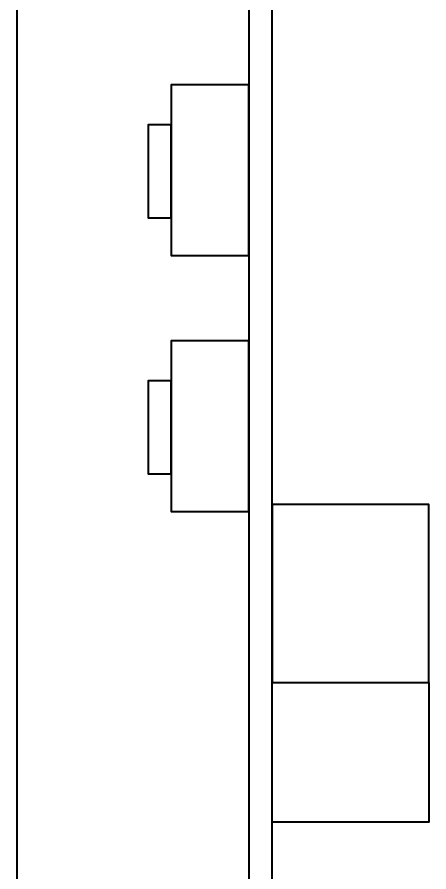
# Model space of a CAD drawing. Extents: x 25 to 880, y 8 to 306.
# Drawn here: x 200.9 to 234.1, y 163.4 to 232.3 of the extents above; entities that cross this region are included whole.
import ezdxf

# ---------------------------------------------------------------- set-up
doc = ezdxf.new("R2010")
doc.units = 0
doc.header["$MEASUREMENT"] = 0
for name, color, linetype in [('BOARD', 7, 'Continuous'), ('BOTTOM', 7, 'Continuous'), ('TOP', 7, 'Continuous')]:
    doc.layers.add(name, color=color, linetype=linetype)
doc.layers.add('РАЗМЕРЫ', color=7, linetype='Continuous', lineweight=0)
doc.styles.add('ГОСТ 2.304', font='CS_Gost2304.shx')
doc.dimstyles.new('ГОСТ', dxfattribs={"dimscale": 0, "dimtxt": 3, "dimasz": 3, "dimexe": 1.25, "dimexo": 0, "dimtad": 1, "dimtoh": 1, "dimdec": 3, "dimtxsty": 'ГОСТ 2.304', "dimcen": 5, "dimadec": 3, "dimazin": 2, "dimtfac": 0.75, "dimtdec": 4, "dimtmove": 1, "dimatfit": 3, "dimfxl": 1, "dimtolj": 1, "dimarcsym": 0})

# ---------------------------------------------------------------- blocks, each defined once
blk = doc.blocks.new('*D657')
at = {"layer": 'Defpoints', "color": 0}
for p in [(200.857, 277), (219.545, 271.143), (200.857, 125.58)]:
    blk.add_point(p, dxfattribs=at)
at = {"layer": 'РАЗМЕРЫ', "color": 0, "lineweight": -2}
for p, q in [((200.857, 125.58), (200.857, 278.25)), ((219.545, 271.143), (219.545, 278.25)), ((216.545, 277), (203.857, 277))]:
    blk.add_line(p, q, dxfattribs=at)
at = {"layer": 'РАЗМЕРЫ', "color": 0}
for points in [[(203.857, 277.5), (203.857, 276.5), (200.857, 277)], [(216.545, 276.5), (216.545, 277.5), (219.545, 277)]]:
    blk.add_solid(points, dxfattribs=at)
at = {"layer": 'РАЗМЕРЫ', "color": 0, "linetype": 'Continuous', "insert": (210.201, 279.258), "char_height": 3, "attachment_point": 5, "style": 'ГОСТ 2.304'}
blk.add_mtext('\\A1;16max', dxfattribs=at)

msp = doc.modelspace()

# ---------------------------------------------------------------- linework, layer by layer
at = {"layer": 'BOARD'}
msp.add_lwpolyline([(219.5446, 91.1429), (221.4196, 91.1429), (221.4196, 271.1429), (219.5446, 271.1429)], close=True, dxfattribs=at)
at = {"layer": 'BOTTOM', "linetype": 'ByBlock', "ltscale": 100}
for points in [[(219.5446, 226.8429), (213.2946, 226.8429), (213.2946, 213.0929), (219.5446, 213.0929)], [(213.2946, 223.6304), (211.4196, 223.6304), (211.4196, 216.1304), (213.2946, 216.1304)], [(219.5446, 206.2054), (213.2946, 206.2054), (213.2946, 192.4554), (219.5446, 192.4554)], [(213.2946, 202.9929), (211.4196, 202.9929), (211.4196, 195.4929), (213.2946, 195.4929)]]:
    msp.add_lwpolyline(points, close=True, dxfattribs=at)
at = {"layer": 'TOP'}
for points in [[(234.0759, 178.6429), (234.0759, 193.0179), (221.4196, 193.0179), (221.4196, 178.6429)], [(234.0759, 178.6429), (234.0759, 167.3929), (221.4196, 167.3929), (221.4196, 178.6429)]]:
    msp.add_lwpolyline(points, close=True, dxfattribs=at)

# ---------------------------------------------------------------- dimensions: what is measured, and where the dimension line sits
at = {"layer": 'РАЗМЕРЫ'}
dim = msp.add_linear_dim(base=(200.8571, 277), p1=(219.5446, 271.1429), p2=(200.8571, 125.5804), text='16max', dimstyle='ГОСТ', override={"dimscale": 1, "dimdec": 0, "dimlfac": 0.8, "dimpost": '', "dimtxsty": 'ГОСТ 2.304', "dimsah": 1, "dimtolj": 1}, dxfattribs=at)
dim.commit()
dim.dimension.update_dxf_attribs({"geometry": '*D657', "text_midpoint": (210.2009, 279.2584)})

doc.saveas('drawing.dxf')
